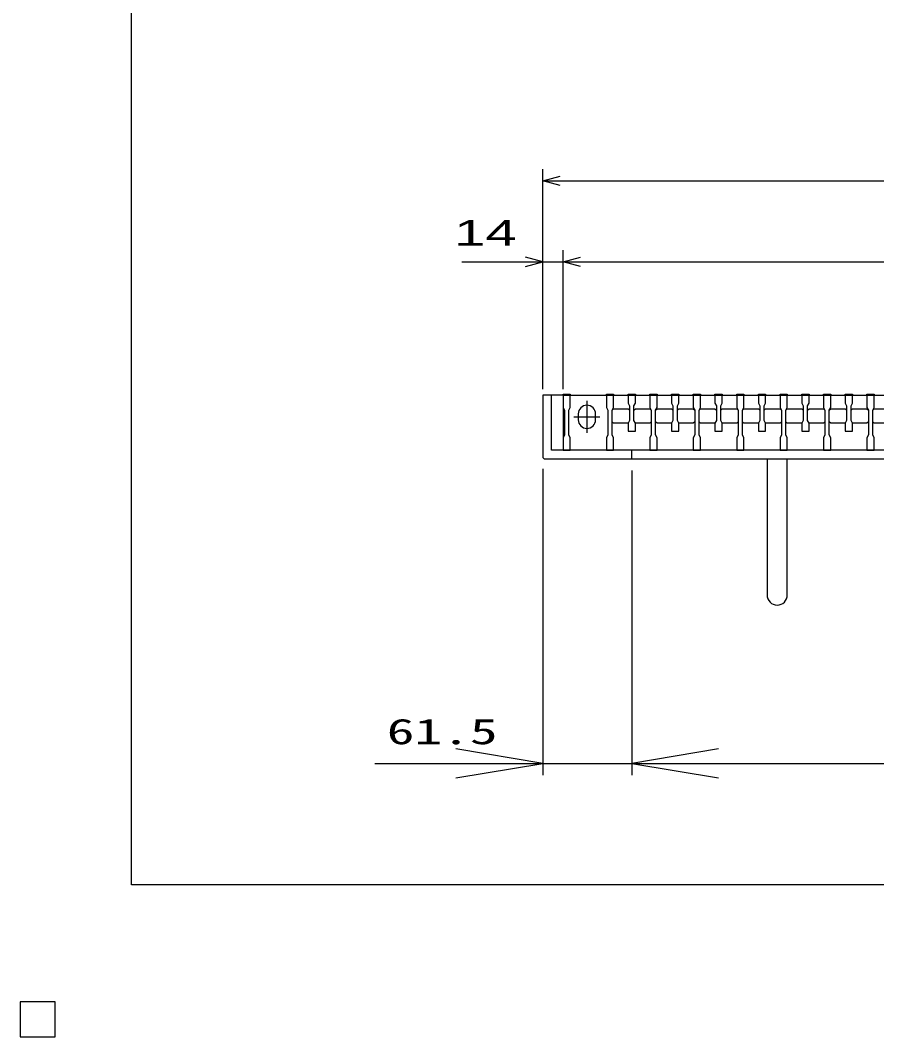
# Model space of a CAD drawing. Units: millimetres, scale not verified. Extents: x -1456 to 1389, y -1026 to 839.
# Drawn here: x -1456 to -864, y -1026 to -324 of the extents above; entities that cross this region are included whole.
import ezdxf
from ezdxf.enums import TextEntityAlignment as Align

# ---------------------------------------------------------------- set-up
doc = ezdxf.new("R2010")
doc.units = ezdxf.units.MM
doc.header["$LTSCALE"] = 8
for name, color, linetype, lineweight in [('0_2', 150, 'Continuous', 25), ('16', 3, 'Continuous', 25), ('19', 6, 'Continuous', 25), ('22', 4, 'Continuous', 25)]:
    doc.layers.add(name, color=color, linetype=linetype, lineweight=lineweight)
doc.styles.add('ベクトル', font='')
doc.styles.add('ＭＳ ゴシック', font='')
doc.styles.get('ベクトル').set_extended_font_data('ベクトル')
doc.styles.get('ＭＳ ゴシック').set_extended_font_data('MS Gothic')

# ---------------------------------------------------------------- blocks, each defined once
blk = doc.blocks.new('open_arrow')
at = {"color": 0, "linetype": 'Continuous', "lineweight": -2}
blk.add_lwpolyline([(7.5, 1.25), (0, 0), (7.5, -1.25)], dxfattribs=at)

msp = doc.modelspace()

# ---------------------------------------------------------------- linework, layer by layer
at = {"layer": '0_2'}
for p, q in [((-1379.2, -921.2), (-1379.2, 838.8)), ((1388.8, -921.2), (-1379.2, -921.2))]:
    msp.add_line(p, q, dxfattribs=at)
at = {"layer": '16'}
for p, q in [((-1081, -583), (-1081, -582.3)), ((-1081, -582.3), (-1076, -582.3)), ((-1076, -582.3), (-1076, -583)), ((-1051, -583), (-1051, -582.3)), ((-1051, -582.3), (-1046, -582.3)), ((-1046, -582.3), (-1046, -583)), ((-1036, -583), (-1036, -582.3)), ((-1036, -582.3), (-1031, -582.3)), ((-1031, -582.3), (-1031, -583)), ((-1021, -583), (-1021, -582.3)), ((-1021, -582.3), (-1016, -582.3)), ((-1016, -582.3), (-1016, -583)), ((-1006, -583), (-1006, -582.3)), ((-1006, -582.3), (-1001, -582.3)), ((-1001, -582.3), (-1001, -583)), ((-991, -583), (-991, -582.3)), ((-991, -582.3), (-986, -582.3)), ((-986, -582.3), (-986, -583)), ((-976, -583), (-976, -582.3)), ((-976, -582.3), (-971, -582.3)), ((-971, -582.3), (-971, -583)), ((-961, -583), (-961, -582.3)), ((-961, -582.3), (-956, -582.3)), ((-956, -582.3), (-956, -583)), ((-946, -583), (-946, -582.3)), ((-946, -582.3), (-941, -582.3)), ((-941, -582.3), (-941, -583)), ((-931, -583), (-931, -582.3)), ((-931, -582.3), (-926, -582.3)), ((-926, -582.3), (-926, -583)), ((-916, -583), (-916, -582.3)), ((-916, -582.3), (-911, -582.3)), ((-911, -582.3), (-911, -583)), ((-901, -583), (-901, -582.3)), ((-901, -582.3), (-896, -582.3)), ((-896, -582.3), (-896, -583)), ((-886, -583), (-886, -582.3)), ((-886, -582.3), (-881, -582.3)), ((-881, -582.3), (-881, -583)), ((-871, -583), (-871, -582.3)), ((-871, -582.3), (-866, -582.3)), ((-866, -582.3), (-866, -583)), ((-1081, -583), (-1081, -591.5)), ((-1076, -583), (-1081, -583)), ((-1081, -583), (-1081, -615)), ((-1081, -583), (-386, -583)), ((-1077, -583), (-1052, -583)), ((-1076, -591.5), (-1076, -583)), ((-1064.5, -587), (-1064.5, -609)), ((-1051, -583), (-1051, -591.5)), ((-1046, -583), (-1051, -583)), ((-1046, -591.5), (-1046, -583)), ((-1036, -583), (-1036, -588.5)), ((-1031, -583), (-1036, -583)), ((-1036, -588.5), (-1035, -590.5)), ((-1032, -590.5), (-1031, -588.5)), ((-1031, -588.5), (-1031, -583)), ((-1021, -583), (-1021, -591.5)), ((-1016, -583), (-1021, -583)), ((-1016, -591.5), (-1016, -583)), ((-1006, -583), (-1006, -588.5)), ((-1001, -583), (-1006, -583)), ((-1006, -588.5), (-1005, -590.5)), ((-1002, -590.5), (-1001, -588.5)), ((-1001, -588.5), (-1001, -583)), ((-991, -583), (-991, -591.5)), ((-986, -583), (-991, -583)), ((-986, -591.5), (-986, -583)), ((-976, -583), (-976, -588.5)), ((-971, -583), (-976, -583)), ((-976, -588.5), (-975, -590.5)), ((-972, -590.5), (-971, -588.5)), ((-971, -588.5), (-971, -583)), ((-961, -583), (-961, -591.5)), ((-956, -583), (-961, -583)), ((-956, -591.5), (-956, -583)), ((-946, -583), (-946, -588.5)), ((-941, -583), (-946, -583)), ((-946, -588.5), (-945, -590.5)), ((-942, -590.5), (-941, -588.5)), ((-941, -588.5), (-941, -583)), ((-931, -583), (-931, -591.5)), ((-926, -583), (-931, -583)), ((-926, -591.5), (-926, -583)), ((-916, -583), (-916, -588.5)), ((-911, -583), (-916, -583)), ((-916, -588.5), (-915, -590.5)), ((-912, -590.5), (-911, -588.5)), ((-911, -588.5), (-911, -583)), ((-901, -583), (-901, -591.5)), ((-896, -583), (-901, -583)), ((-896, -591.5), (-896, -583)), ((-886, -583), (-886, -588.5)), ((-881, -583), (-886, -583)), ((-886, -588.5), (-885, -590.5)), ((-882, -590.5), (-881, -588.5)), ((-881, -588.5), (-881, -583)), ((-871, -583), (-871, -591.5)), ((-866, -583), (-871, -583)), ((-866, -591.5), (-866, -583)), ((-1081, -591.5), (-1080, -593.5)), ((-1080, -593.5), (-1080, -610.5)), ((-1077, -593.5), (-1076, -591.5)), ((-1077, -610.5), (-1077, -593.5)), ((-1070.5, -596), (-1070.5, -600)), ((-1058.5, -600), (-1058.5, -596)), ((-1051, -591.5), (-1050, -593.5)), ((-1050, -593.5), (-1050, -610.5)), ((-1047, -593.5), (-1046, -591.5)), ((-1047, -593.5), (-1046, -592.5)), ((-1047, -610.5), (-1047, -593.5)), ((-1046, -592.5), (-1036, -592.5)), ((-1036, -592.5), (-1035, -593.5)), ((-1035, -590.5), (-1035, -600.5)), ((-1032, -600.5), (-1032, -590.5)), ((-1032, -593.5), (-1031, -592.5)), ((-1031, -592.5), (-1021, -592.5)), ((-1021, -591.5), (-1020, -593.5)), ((-1021, -592.5), (-1020, -593.5)), ((-1020, -593.5), (-1020, -610.5)), ((-1017, -593.5), (-1016, -591.5)), ((-1017, -593.5), (-1016, -592.5)), ((-1017, -610.5), (-1017, -593.5)), ((-1016, -592.5), (-1006, -592.5)), ((-1006, -592.5), (-1005, -593.5)), ((-1005, -590.5), (-1005, -600.5)), ((-1002, -600.5), (-1002, -590.5)), ((-1002, -593.5), (-1001, -592.5)), ((-1001, -592.5), (-991, -592.5)), ((-991, -591.5), (-990, -593.5)), ((-991, -592.5), (-990, -593.5)), ((-990, -593.5), (-990, -610.5)), ((-987, -593.5), (-986, -591.5)), ((-987, -593.5), (-986, -592.5)), ((-987, -610.5), (-987, -593.5)), ((-986, -592.5), (-976, -592.5)), ((-976, -592.5), (-975, -593.5)), ((-975, -590.5), (-975, -600.5)), ((-972, -600.5), (-972, -590.5)), ((-972, -593.5), (-971, -592.5)), ((-971, -592.5), (-961, -592.5)), ((-961, -591.5), (-960, -593.5)), ((-961, -592.5), (-960, -593.5)), ((-960, -593.5), (-960, -610.5)), ((-957, -593.5), (-956, -591.5)), ((-957, -593.5), (-956, -592.5)), ((-957, -610.5), (-957, -593.5)), ((-956, -592.5), (-946, -592.5)), ((-946, -592.5), (-945, -593.5)), ((-945, -590.5), (-945, -600.5)), ((-942, -600.5), (-942, -590.5)), ((-942, -593.5), (-941, -592.5)), ((-941, -592.5), (-931, -592.5)), ((-931, -591.5), (-930, -593.5)), ((-931, -592.5), (-930, -593.5)), ((-930, -593.5), (-930, -610.5)), ((-927, -593.5), (-926, -591.5)), ((-927, -593.5), (-926, -592.5)), ((-927, -610.5), (-927, -593.5)), ((-926, -592.5), (-916, -592.5)), ((-916, -592.5), (-915, -593.5)), ((-915, -590.5), (-915, -600.5)), ((-912, -600.5), (-912, -590.5)), ((-912, -593.5), (-911, -592.5)), ((-911, -592.5), (-901, -592.5)), ((-901, -591.5), (-900, -593.5)), ((-901, -592.5), (-900, -593.5)), ((-900, -593.5), (-900, -610.5)), ((-897, -593.5), (-896, -591.5)), ((-897, -593.5), (-896, -592.5)), ((-897, -610.5), (-897, -593.5)), ((-896, -592.5), (-886, -592.5)), ((-886, -592.5), (-885, -593.5)), ((-885, -590.5), (-885, -600.5)), ((-882, -600.5), (-882, -590.5)), ((-882, -593.5), (-881, -592.5)), ((-881, -592.5), (-871, -592.5)), ((-871, -591.5), (-870, -593.5)), ((-871, -592.5), (-870, -593.5)), ((-870, -593.5), (-870, -610.5)), ((-867, -593.5), (-866, -591.5)), ((-867, -593.5), (-866, -592.5)), ((-867, -610.5), (-867, -593.5)), ((-866, -592.5), (-856, -592.5)), ((-1073.5, -598), (-1055.5, -598)), ((-1046, -602.5), (-1047, -601.5)), ((-1036, -602.5), (-1046, -602.5)), ((-1035, -600.5), (-1036, -602.5)), ((-1036, -602.5), (-1036, -608)), ((-1031, -602.5), (-1032, -600.5)), ((-1031, -608), (-1031, -602.5)), ((-1021, -602.5), (-1031, -602.5)), ((-1020, -601.5), (-1021, -602.5)), ((-1016, -602.5), (-1017, -601.5)), ((-1006, -602.5), (-1016, -602.5)), ((-1005, -600.5), (-1006, -602.5)), ((-1006, -602.5), (-1006, -608)), ((-1001, -602.5), (-1002, -600.5)), ((-991, -602.5), (-1001, -602.5)), ((-1001, -608), (-1001, -602.5)), ((-990, -601.5), (-991, -602.5)), ((-986, -602.5), (-987, -601.5)), ((-976, -602.5), (-986, -602.5)), ((-975, -600.5), (-976, -602.5)), ((-976, -602.5), (-976, -608)), ((-971, -602.5), (-972, -600.5)), ((-961, -602.5), (-971, -602.5)), ((-971, -608), (-971, -602.5)), ((-960, -601.5), (-961, -602.5)), ((-956, -602.5), (-957, -601.5)), ((-946, -602.5), (-956, -602.5)), ((-945, -600.5), (-946, -602.5)), ((-946, -602.5), (-946, -608)), ((-941, -602.5), (-942, -600.5)), ((-931, -602.5), (-941, -602.5)), ((-941, -608), (-941, -602.5)), ((-930, -601.5), (-931, -602.5)), ((-926, -602.5), (-927, -601.5)), ((-916, -602.5), (-926, -602.5)), ((-915, -600.5), (-916, -602.5)), ((-916, -602.5), (-916, -608)), ((-911, -602.5), (-912, -600.5)), ((-901, -602.5), (-911, -602.5)), ((-911, -608), (-911, -602.5)), ((-900, -601.5), (-901, -602.5)), ((-896, -602.5), (-897, -601.5)), ((-886, -602.5), (-896, -602.5)), ((-885, -600.5), (-886, -602.5)), ((-886, -602.5), (-886, -608)), ((-881, -602.5), (-882, -600.5)), ((-871, -602.5), (-881, -602.5)), ((-881, -608), (-881, -602.5)), ((-870, -601.5), (-871, -602.5)), ((-866, -602.5), (-867, -601.5)), ((-856, -602.5), (-866, -602.5)), ((-1080, -610.5), (-1081, -612.5)), ((-1076, -612.5), (-1077, -610.5)), ((-1050, -610.5), (-1051, -612.5)), ((-1046, -612.5), (-1047, -610.5)), ((-1036, -608), (-1031, -608)), ((-1020, -610.5), (-1021, -612.5)), ((-1016, -612.5), (-1017, -610.5)), ((-1006, -608), (-1001, -608)), ((-990, -610.5), (-991, -612.5)), ((-986, -612.5), (-987, -610.5)), ((-976, -608), (-971, -608)), ((-960, -610.5), (-961, -612.5)), ((-956, -612.5), (-957, -610.5)), ((-946, -608), (-941, -608)), ((-930, -610.5), (-931, -612.5)), ((-926, -612.5), (-927, -610.5)), ((-916, -608), (-911, -608)), ((-900, -610.5), (-901, -612.5)), ((-896, -612.5), (-897, -610.5)), ((-886, -608), (-881, -608)), ((-870, -610.5), (-871, -612.5)), ((-866, -612.5), (-867, -610.5)), ((-1081, -612.5), (-1081, -621)), ((-1076, -621), (-1076, -612.5)), ((-1051, -612.5), (-1051, -621)), ((-1046, -621), (-1046, -612.5)), ((-1021, -612.5), (-1021, -621)), ((-1016, -621), (-1016, -612.5)), ((-991, -612.5), (-991, -621)), ((-986, -621), (-986, -612.5)), ((-961, -612.5), (-961, -621)), ((-956, -621), (-956, -612.5)), ((-931, -612.5), (-931, -621)), ((-926, -621), (-926, -612.5)), ((-901, -612.5), (-901, -621)), ((-896, -621), (-896, -612.5)), ((-871, -612.5), (-871, -621)), ((-866, -621), (-866, -612.5)), ((-1081, -621), (-1076, -621)), ((-1051, -621), (-1046, -621)), ((-1021, -621), (-1016, -621)), ((-991, -621), (-986, -621)), ((-961, -621), (-956, -621)), ((-931, -621), (-926, -621)), ((-901, -621), (-896, -621)), ((-871, -621), (-866, -621)), ((-1432, -1002), (-1456, -1002)), ((-1456, -1002), (-1456, -1026)), ((-1432, -1002), (-1456, -1002)), ((-1456, -1002), (-1456, -1026)), ((-1432, -1002), (-1456, -1002)), ((-1456, -1002), (-1456, -1026)), ((-1432, -1002), (-1456, -1002)), ((-1456, -1002), (-1456, -1026)), ((-1432, -1002), (-1456, -1002)), ((-1456, -1002), (-1456, -1026)), ((-1432, -1026), (-1432, -1002)), ((-1432, -1026), (-1432, -1002)), ((-1432, -1026), (-1432, -1002)), ((-1432, -1026), (-1432, -1002)), ((-1432, -1026), (-1432, -1002)), ((-1456, -1026), (-1432, -1026)), ((-1456, -1026), (-1432, -1026)), ((-1456, -1026), (-1432, -1026)), ((-1456, -1026), (-1432, -1026)), ((-1456, -1026), (-1432, -1026))]:
    msp.add_line(p, q, dxfattribs=at)
for centre, start, end in [((-1064.5, -596), 0, 180), ((-1064.5, -600), 180, 0)]:
    msp.add_arc(centre, 6, start, end, dxfattribs=at)
at = {"layer": '19'}
for p, q in [((-1081, -583), (-1095, -583)), ((-1095, -583), (-1095, -626)), ((-1089, -621), (-1089, -583)), ((-491, -621), (-1089, -621)), ((-1033.5, -627), (-1033.5, -621)), ((-1095, -626), (-1094, -627)), ((-1094, -627), (-491, -627)), ((-940, -627), (-940, -721)), ((-926, -721), (-926, -627))]:
    msp.add_line(p, q, dxfattribs=at)
msp.add_arc((-933, -721), 7, 180, 0, dxfattribs=at)
at = {"layer": '22'}
for p, q in [((-1095, -579), (-1095, -427)), ((-1095, -435), (-1083, -431.8)), ((-1083, -438.2), (-1095, -435)), ((-1095, -435), (-372, -435)), ((-1095, -579), (-1095, -483)), ((-1081, -579), (-1081, -483)), ((-1151, -491), (-1095, -491)), ((-1095, -491), (-1107, -487.8)), ((-1107, -494.2), (-1095, -491)), ((-1095, -491), (-1081, -491)), ((-1081, -491), (-1069, -487.8)), ((-1069, -494.2), (-1081, -491)), ((-1081, -491), (-386, -491)), ((-1095, -634), (-1095, -845.358)), ((-1033.5, -635), (-1033.5, -845.358)), ((-1033.5, -635), (-1033.5, -845.358)), ((-1210.982, -837.358), (-1033.5, -837.358)), ((-1033.5, -837.358), (-433.5, -837.358))]:
    msp.add_line(p, q, dxfattribs=at)
at = {"layer": '22', "color": 2}
for p, q in [((-1432, -1002), (-1456, -1002)), ((-1456, -1002), (-1456, -1026)), ((-1432, -1002), (-1456, -1002)), ((-1456, -1002), (-1456, -1026)), ((-1432, -1002), (-1456, -1002)), ((-1456, -1002), (-1456, -1026)), ((-1432, -1026), (-1432, -1002)), ((-1432, -1026), (-1432, -1002)), ((-1432, -1026), (-1432, -1002)), ((-1456, -1026), (-1432, -1026)), ((-1456, -1026), (-1432, -1026)), ((-1456, -1026), (-1432, -1026))]:
    msp.add_line(p, q, dxfattribs=at)

# ---------------------------------------------------------------- block references
at = {"layer": '22', "xscale": 8, "yscale": 8, "rotation": 180}
msp.add_blockref('open_arrow', (-1095, -837.358), dxfattribs=at)
at = {"layer": '22', "xscale": 8, "yscale": 8}
msp.add_blockref('open_arrow', (-1033.5, -837.358), dxfattribs=at)

# ---------------------------------------------------------------- texts
at = {"layer": '22', "color": 2, "style": 'ベクトル', "width": 1.65}
msp.add_text(' 14 ', height=17.6, dxfattribs=at).set_placement((-1167, -471), align=Align.MIDDLE_LEFT)
at = {"layer": '22', "style": 'ＭＳ ゴシック', "width": 1.6}
msp.add_text('61.5', height=17.6, dxfattribs=at).set_placement((-1126.182, -829.358), align=Align.BOTTOM_RIGHT)

doc.saveas('drawing.dxf')
